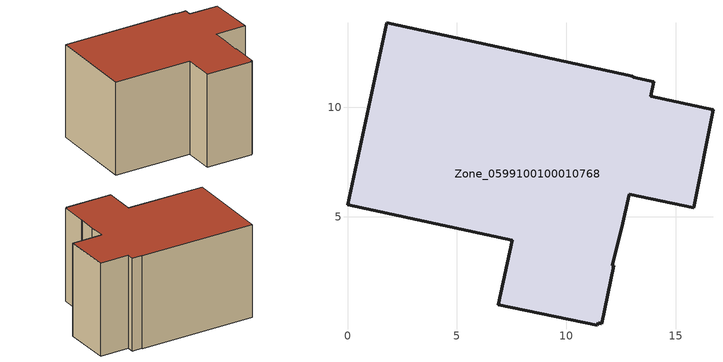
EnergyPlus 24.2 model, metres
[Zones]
Zone_0599100100010768
 floor ground (C_G): 12.18,2.76 11.62,0.12 11.46,0.17 11.42,0.04 6.9,0.99 7.52,3.93 0,5.56 1.8,13.88 13.05,11.44 13.06,11.37 14,11.17 13.86,10.51 16.71,9.89 15.82,5.41 12.87,6.03 12.54,4.5 12.11,2.78 z0
 wall outside (C_F): 13.05,11.44 1.8,13.88 0,5.56 7.52,3.93 6.9,0.99 11.42,0.04 11.46,0.17 11.62,0.12 12.18,2.76 12.11,2.78 12.54,4.5 12.87,6.03 15.82,5.41 16.71,9.89 13.86,10.51 14,11.17 13.06,11.37 13.05,11.44 z0:9.3
 roof outside (C_R): 11.62,0.12 12.18,2.76 12.11,2.78 12.54,4.5 12.87,6.03 15.82,5.41 16.71,9.89 13.86,10.51 14,11.17 13.06,11.37 13.05,11.44 1.8,13.88 0,5.56 7.52,3.93 6.9,0.99 11.42,0.04 11.46,0.17 z9.3
[BUILDING]
Pand.0599100100010768: North Axis=0; Terrain=City; Loads Convergence Tolerance Value=0.04; Temperature Convergence Tolerance Value=0.4; Solar Distribution=FullExterior; Maximum Number of Warmup Days=25; Minimum Number of Warmup Days=1
[Site:Location]
Rotterdam.The.Hague.AP_ZH_NLD Design_Conditions: Latitude=51.96; Longitude=4.45; Time Zone=1; Elevation=-4.5
[SITE:GROUNDTEMPERATURE:BUILDINGSURFACE]
18, 18, 18, 18, 18, 18, 18, 18, 18, 18, 18, 18
[MATERIAL] Thermal Absorptance=0.9; Solar Absorptance=0.7; Visible Absorptance=0.7
Name | Roughness | Thickness | Conductivity | Density | Specific Heat
G.D.2015-2018 | MediumSmooth | 0.15 | 0.0428571 | 540 | 1210
F.D.2015-2018 | Rough | 0.3 | 0.0666667 | 1920 | 840
R.D.2015-2018 | MediumRough | 0.2 | 0.0333333 | 1500 | 1000
[CONSTRUCTION]
C_G: G.D.2015-2018
C_F: F.D.2015-2018
C_R: R.D.2015-2018
[ZONE]
Zone_0599100100010768: Type=1; Multiplier=1; Ceiling Height=Autocalculate; Volume=Autocalculate; Floor Area=autocalculate; Part of Total Floor Area=Yes
[ZONEINFILTRATION:DESIGNFLOWRATE]
Infil_Zone_0599100100010768: Zone or ZoneList or Space or SpaceList=Zone_0599100100010768; Schedule=AlwaysOn; Design Flow Rate Calculation Method=Flow/Area; Flow Rate per Floor Area=0.0021; Constant Term Coefficient=1; Temperature Term Coefficient=0; Velocity Term Coefficient=0; Velocity Squared Term Coefficient=0
[HVACTEMPLATE:ZONE:IDEALLOADSAIRSYSTEM]
Zone_0599100100010768: Maximum Heating Supply Air Temperature=50; Minimum Cooling Supply Air Temperature=13; Maximum Heating Supply Air Humidity Ratio=0.0156; Minimum Cooling Supply Air Humidity Ratio=0.0077; Heating Limit=NoLimit; Cooling Limit=NoLimit; Dehumidification Control Type=ConstantSensibleHeatRatio; Cooling Sensible Heat Ratio=0.7; Dehumidification Setpoint=60; Humidification Control Type=None; Humidification Setpoint=30; Outdoor Air Method=None; Outdoor Air Flow Rate per Person=0.00944; Outdoor Air Flow Rate per Zone Floor Area=0; Outdoor Air Flow Rate per Zone=0; Demand Controlled Ventilation Type=None; Outdoor Air Economizer Type=NoEconomizer; Heat Recovery Type=None; Sensible Heat Recovery Effectiveness=0.7; Latent Heat Recovery Effectiveness=0.65
[ZONECONTROL:THERMOSTAT]
ThermostatControl_Zone_0599100100010768: Zone or ZoneList=Zone_0599100100010768; Control Type Schedule=DualSetpointControlType; Control 1=Thermostat_Zone_0599100100010768; Temperature Difference Between Cutout And Setpoint=0
[THERMOSTATSETPOINT:DUALSETPOINT]
Thermostat_Zone_0599100100010768: Heating Setpoint Temperature Schedule=HeatingSetpoint_Zone_0599100100010768; Cooling Setpoint Temperature Schedule=CoolingSetpoint_Zone_0599100100010768
[SCHEDULE:COMPACT]
HeatingSetpoint_Zone_0599100100010768: Through: 12/31, For: AllDays, Until: 24:00, 21
CoolingSetpoint_Zone_0599100100010768: Through: 12/31, For: AllDays, Until: 24:00, 24
DualSetpointControlType: Through: 12/31, For: AllDays, Until: 24:00, 4
AlwaysOn: Through: 12/31, For: AllDays, Until: 24:00, 1
